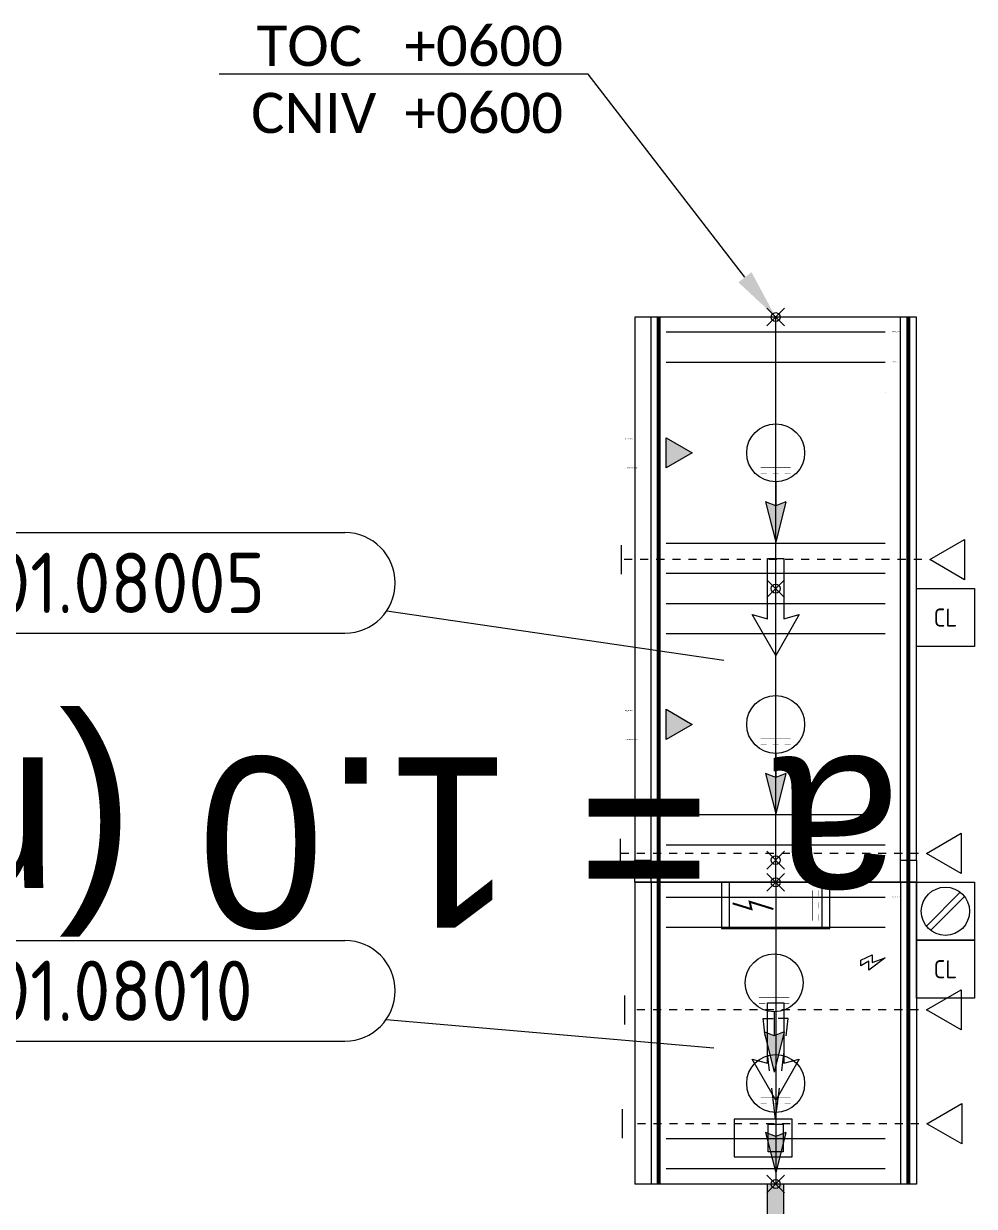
# Model space of a CAD drawing. Header units: millimetres. Extents: x -237058 to -184775, y -34272 to -10386.
# Drawn here: x -211584 to -209220, y -13326 to -10386 of the extents above; entities that cross this region are included whole.
import ezdxf
from ezdxf import colors
from ezdxf.entities.mleader import LeaderData, LeaderLine
from ezdxf.enums import TextEntityAlignment as Align
from ezdxf.math import Vec2, Vec3

# ---------------------------------------------------------------- set-up
doc = ezdxf.new("R2018")
doc.units = ezdxf.units.MM
doc.header["$PDMODE"] = 35
doc.header["$PDSIZE"] = 22
for name, color, linetype in [('0_SA-Comp_230V', 7, 'Continuous'), ('0_SA-Comp_Connections_And_Zooms', 1, 'Continuous'), ('0_SA-Comp_ICE', 4, 'Continuous'), ('0_SA-Comp_Inther', 7, 'Continuous'), ('0_SA-Comp_Profinet', 7, 'Continuous'), ('0_TOC+0600_conv_ICE', 7, 'Continuous'), ('conv_accumulation', 3, 'Continuous'), ('conv_beltside', 74, 'Continuous'), ('conv_centerline', 140, 'Continuous'), ('conv_direction', 30, 'Continuous'), ('conv_e-side', 12, 'Continuous'), ('conv_nodes', 7, 'Continuous'), ('conv_POSNR', 3, 'Continuous'), ('conv_speeds', 7, 'Continuous'), ('conv_type', 7, 'Continuous')]:
    doc.layers.add(name, color=color, linetype=linetype)
doc.layers.add('conv_textures', color=7, linetype='Continuous', true_color=0x5a6e7e)
doc.styles.add('ICE_25', font='calibri.ttf', dxfattribs={"height": 25})
doc.styles.add('Int_Kader_2.0', font='calibri.ttf', dxfattribs={"height": 2})
doc.styles.get("Standard").update_dxf_attribs({"font": 'isocp.shx'})

# ---------------------------------------------------------------- blocks, each defined once
blk = doc.blocks.new('ICE_sub-block_balloon_S')
at = {"layer": 'conv_POSNR'}
for p, q in [((-437.5, 125), (437.5, 125)), ((-437.5, -125), (437.5, -125))]:
    blk.add_line(p, q, dxfattribs=at)
for centre, start, end in [((-437.5, 0), 90, 270), ((437.5, 0), 270, 90)]:
    blk.add_arc(centre, 125, start, end, dxfattribs=at)
blk = doc.blocks.new('ICE_sub-block_direction')
at = {"layer": 'conv_direction'}
for p, q in [((75, 20), (64.6, 58.6)), ((64.6, 58.6), (166.2, 0)), ((-75, -20), (-75, 20)), ((-75, 20), (75, 20)), ((166.2, 0), (64.6, -58.6)), ((75, -20), (-75, -20)), ((64.6, -58.6), (75, -20))]:
    blk.add_line(p, q, dxfattribs=at)
blk = doc.blocks.new('ICE_sub-block_accumulation')
at = {"layer": 'conv_accumulation'}
h = blk.add_hatch(color=256, dxfattribs=at)
h.dxf.hatch_style = 1
h.paths.add_polyline_path([(0, 65), (-37.5, 0), (37.5, 0)])
for p, q in [((-37.5, 0), (0, 65)), ((0, 65), (37.5, 0)), ((37.5, 0), (-37.5, 0))]:
    blk.add_line(p, q, dxfattribs=at)
blk = doc.blocks.new('power_supply_sign')
blk.add_lwpolyline([(0, 0), (30.5, 40.8), (8.7, 40.8), (20.3, 60.9), (5.8, 60.9), (-7.4, 32.6), (11.9, 32.6)], close=True)
blk = doc.blocks.new('*U241')
for p, q in [((0, 350), (0, 310)), ((1350, 350), (0, 350)), ((1350, 310), (1350, 350)), ((1350, 350), (1405, 350)), ((1405, 350), (1405, 310)), ((0, 310), (0, -310)), ((1350, 310), (0, 310)), ((1405, 310), (1350, 310)), ((1405, 310), (1405, -310)), ((0, -310), (0, -350)), ((1350, -310), (0, -310)), ((1350, -350), (1350, -310)), ((1405, -310), (1350, -310)), ((1405, -310), (1405, -350)), ((0, -350), (1350, -350)), ((1405, -350), (1350, -350))]:
    blk.add_line(p, q)
at = {"layer": 'conv_beltside', "const_width": 10}
for points in [[(0, -291.3), (1350, -291.3)], [(1350, -291.3), (1405, -291.3)]]:
    blk.add_lwpolyline(points, dxfattribs=at)
at = {"layer": 'conv_centerline'}
for p, q in [((1350, 0), (0, 0)), ((1405, 0), (1350, 0))]:
    blk.add_line(p, q, dxfattribs=at)
at = {"layer": 'conv_e-side', "const_width": 10}
for points in [[(0, 330), (1350, 330)], [(1350, 330), (1405, 330)]]:
    blk.add_lwpolyline(points, dxfattribs=at)
at = {"layer": 'conv_nodes'}
for p in [(675, 0), (0, 0), (1350, 0), (1405, 0)]:
    blk.add_point(p, dxfattribs=at)
at = {"layer": 'conv_POSNR'}
blk.add_line((730.3, -966.9), (853.1, -129.2), dxfattribs=at)
at = {"layer": 'conv_textures'}
for p, q in [((37.5, 272.5), (37.5, -272.5)), ((112.5, 272.5), (112.5, -272.5)), ((562.5, 272.5), (562.5, -272.5)), ((637.5, 272.5), (637.5, -272.5)), ((712.5, 272.5), (712.5, -272.5)), ((787.5, 272.5), (787.5, -272.5)), ((1237.5, 272.5), (1237.5, -272.5)), ((1312.5, 272.5), (1312.5, -272.5))]:
    blk.add_line(p, q, dxfattribs=at)
at = {"xscale": -0.0009999999999999434, "yscale": 0.0009999999999999434, "zscale": 0.0009999999999999434, "rotation": 180}
blk.add_blockref('power_supply_sign', (187.5, 272.5), dxfattribs=at)
at = {"rotation": 90.00000000000001}
blk.add_blockref('ICE_sub-block_balloon_S', (660.8, -1508.4), dxfattribs=at)
at = {"layer": 'conv_accumulation'}
for p in [(337.5, -272.5), (1012.5, -272.5)]:
    blk.add_blockref('ICE_sub-block_accumulation', p, dxfattribs=at)
at = {"layer": 'conv_direction'}
blk.add_blockref('ICE_sub-block_direction', (675, 0), dxfattribs=at)
blk.add_blockref('ICE_sub-block_direction', (675, 0), dxfattribs=at)
at = {"layer": 'conv_POSNR', "flags": 8}
blk.add_attdef('position_number', (735.8, -1945.9), '', height=150, rotation=90, dxfattribs=at)
at = {"layer": 'conv_speeds', "lineweight": 30, "flags": 2}
for tag, p in [('v', (37.5, 310)), ('a', (112.5, 310))]:
    blk.add_attdef(tag, text='', height=25, rotation=270, dxfattribs=at).set_placement(p, align=Align.MIDDLE_LEFT)
at = {"layer": 'conv_type', "style": 'ICE_25', "flags": 10}
blk.add_attdef('identifier', (15, -342.5), '', height=25, dxfattribs=at)
blk = doc.blocks.new('*U244')
for p, q in [((0, 350), (750, 350)), ((0, 310), (0, 350)), ((750, 350), (750, 310)), ((0, 310), (750, 310)), ((0, -310), (0, 310)), ((750, 310), (750, -310)), ((0, -310), (750, -310)), ((0, -350), (0, -310)), ((750, -310), (750, -350)), ((0, -350), (750, -350))]:
    blk.add_line(p, q)
at = {"layer": 'conv_beltside', "const_width": 10}
blk.add_lwpolyline([(0, -291.2), (750, -291.2)], dxfattribs=at)
at = {"layer": 'conv_centerline'}
blk.add_line((0, 0), (750, 0), dxfattribs=at)
at = {"layer": 'conv_e-side', "const_width": 10}
blk.add_lwpolyline([(0, 330), (750, 330)], dxfattribs=at)
at = {"layer": 'conv_nodes'}
for p in [(0, 0), (750, 0)]:
    blk.add_point(p, dxfattribs=at)
at = {"layer": 'conv_POSNR'}
blk.add_line((341.4, -968.4), (411.8, -153.4), dxfattribs=at)
at = {"layer": 'conv_textures'}
for p, q in [((37.5, 272.5), (37.5, -272.5)), ((112.5, 272.5), (112.5, -272.5)), ((637.5, 272.5), (637.5, -272.5)), ((712.5, 272.5), (712.5, -272.5))]:
    blk.add_line(p, q, dxfattribs=at)
at = {"xscale": -1, "rotation": 180}
blk.add_blockref('power_supply_sign', (187.5, 272.5), dxfattribs=at)
at = {"rotation": 90.00000000000001}
blk.add_blockref('ICE_sub-block_balloon_S', (269.8, -1508.4), dxfattribs=at)
at = {"layer": 'conv_direction'}
blk.add_blockref('ICE_sub-block_direction', (375, 0), dxfattribs=at)
blk.add_blockref('ICE_sub-block_direction', (375, 0), dxfattribs=at)
at = {"layer": 'conv_POSNR', "flags": 8}
blk.add_attdef('position_number', (344.8, -1945.9), '', height=150, rotation=90, dxfattribs=at)
at = {"layer": 'conv_speeds', "lineweight": 30, "flags": 2}
for tag, p in [('v', (37.5, 310)), ('a', (112.5, 310))]:
    blk.add_attdef(tag, text='', height=25, rotation=270, dxfattribs=at).set_placement(p, align=Align.MIDDLE_LEFT)
at = {"layer": 'conv_type', "style": 'ICE_25', "flags": 10}
blk.add_attdef('identifier', (15, -342.5), '', height=25, dxfattribs=at)
blk = doc.blocks.new('*U26')
h = blk.add_hatch(color=256)
h.dxf.hatch_style = 1
h.paths.add_polyline_path([(20, 0), (-20, 0), (-20, -112.5), (20, -112.5)])
h = blk.add_hatch(color=256)
h.dxf.hatch_style = 1
h.paths.add_polyline_path([(37.5, -1387.5), (20, -1387.5), (20, -112.5), (-20, -112.5), (-20, -1387.5), (-37.5, -1387.5), (0, -1500)])
for p, q in [((20, 0), (-20, 0)), ((20, -112.5), (20, 0)), ((-20, -112.5), (-20, 0)), ((-20, -1387.5), (-20, -112.5)), ((-20, -112.5), (20, -112.5)), ((20, -1387.5), (20, -112.5)), ((-20, -1387.5), (-37.5, -1387.5)), ((-37.5, -1387.5), (0, -1500)), ((0, -1500), (37.5, -1387.5)), ((37.5, -1387.5), (20, -1387.5))]:
    blk.add_line(p, q)
blk = doc.blocks.new('*U45')
at = {"ltscale": 0.5}
blk.add_lwpolyline([(-72, 72), (72, 72), (72, -72), (-72, -72)], close=True, dxfattribs=at)
at = {"insert": (0, 0), "char_height": 45, "width": 90.621, "attachment_point": 5, "rotation": 90}
blk.add_mtext('\\pxqc;CL', dxfattribs=at)
at = {"lineweight": 30}
for tag, p in [('FUNC_REF', (-36, 97)), ('EPLAN_REF', (36, 97))]:
    blk.add_attdef(tag, text='', height=50, rotation=90, dxfattribs=at).set_placement(p, align=Align.MIDDLE_LEFT)
blk = doc.blocks.new('*U104')
at = {"ltscale": 0.5}
h = blk.add_hatch(color=256, dxfattribs=at)
h.dxf.hatch_style = 1
h.paths.add_polyline_path([(132, 0), (122, -25), (222, 0), (122, 25)])
blk.add_line((72, 0), (132, 0))
for p, q in [((122, 25), (132, 0)), ((122, 25), (222, 0)), ((132, 0), (122, -25)), ((122, -25), (222, 0))]:
    blk.add_line(p, q, dxfattribs=at)
at = {"ltscale": 0.5, "const_width": 1}
for points in [[(36, -37.5), (36, 37.5)], [(51, 22.5), (51, 37.5)], [(51, -7.5), (51, 7.5)], [(51, -37.5), (51, -22.5)]]:
    blk.add_lwpolyline(points, dxfattribs=at)
blk.add_circle((0, 0), 72)
at = {"lineweight": 30}
for tag, p in [('FUNC_REF', (-36, -375)), ('EPLAN_REF', (36, -375))]:
    blk.add_attdef(tag, text='', height=50, rotation=90, dxfattribs=at).set_placement(p, align=Align.MIDDLE_RIGHT)
blk = doc.blocks.new('*U105')
at = {"ltscale": 0.5}
h = blk.add_hatch(color=256, dxfattribs=at)
h.dxf.hatch_style = 1
h.paths.add_polyline_path([(132, 0), (122, -25), (222, 0), (122, 25)])
blk.add_line((72, 0), (132, 0))
for p, q in [((122, 25), (132, 0)), ((122, 25), (222, 0)), ((132, 0), (122, -25)), ((122, -25), (222, 0))]:
    blk.add_line(p, q, dxfattribs=at)
at = {"ltscale": 0.5, "const_width": 1}
for points in [[(36, -37.5), (36, 37.5)], [(51, 22.5), (51, 37.5)], [(51, -7.5), (51, 7.5)], [(51, -37.5), (51, -22.5)]]:
    blk.add_lwpolyline(points, dxfattribs=at)
blk.add_circle((0, 0), 72)
at = {"lineweight": 30}
for tag, p in [('FUNC_REF', (-36, -375)), ('EPLAN_REF', (36, -375))]:
    blk.add_attdef(tag, text='', height=50, rotation=90, dxfattribs=at).set_placement(p, align=Align.MIDDLE_RIGHT)
blk = doc.blocks.new('*U107')
at = {"ltscale": 0.5}
for p, q in [((-50, 86.6), (50, 86.6)), ((0, 0), (-50, 86.6)), ((50, 86.6), (0, 0)), ((36, -766.5), (-36, -766.5))]:
    blk.add_line(p, q, dxfattribs=at)
for p, q in [((0, -20), (0, -40)), ((0, -60), (0, -80)), ((0, -100), (0, -120)), ((0, -140), (0, -160)), ((0, -180), (0, -200)), ((0, -220), (0, -240)), ((0, -260), (0, -280)), ((0, -300), (0, -320)), ((0, -340), (0, -360)), ((0, -380), (0, -400)), ((0, -420), (0, -440)), ((0, -460), (0, -480)), ((0, -500), (0, -520)), ((0, -540), (0, -560)), ((0, -580), (0, -600)), ((0, -620), (0, -640)), ((0, -660), (0, -680)), ((0, -700), (0, -720)), ((0, -740), (0, -760))]:
    blk.add_line(p, q)
at = {"lineweight": 30}
for tag, p in [('EPLAN_REF', (36, 111.6)), ('FUNC_REF', (-36, 111.6))]:
    blk.add_attdef(tag, text='', height=50, rotation=90, dxfattribs=at).set_placement(p, align=Align.MIDDLE_LEFT)
blk = doc.blocks.new('*U106')
at = {"ltscale": 0.5}
for p, q in [((-50, 86.6), (50, 86.6)), ((0, 0), (-50, 86.6)), ((50, 86.6), (0, 0)), ((36, -760.8), (-36, -760.8))]:
    blk.add_line(p, q, dxfattribs=at)
for p, q in [((0, -20), (0, -40)), ((0, -60), (0, -80)), ((0, -100), (0, -120)), ((0, -140), (0, -160)), ((0, -180), (0, -200)), ((0, -220), (0, -240)), ((0, -260), (0, -280)), ((0, -300), (0, -320)), ((0, -340), (0, -360)), ((0, -380), (0, -400)), ((0, -420), (0, -440)), ((0, -460), (0, -480)), ((0, -500), (0, -520)), ((0, -540), (0, -560)), ((0, -580), (0, -600)), ((0, -620), (0, -640)), ((0, -660), (0, -680)), ((0, -700), (0, -720)), ((0, -740), (0, -760))]:
    blk.add_line(p, q)
at = {"lineweight": 30}
for tag, p in [('EPLAN_REF', (36, 111.6)), ('FUNC_REF', (-36, 111.6))]:
    blk.add_attdef(tag, text='', height=50, rotation=90, dxfattribs=at).set_placement(p, align=Align.MIDDLE_LEFT)
blk = doc.blocks.new('*U232')
at = {"ltscale": 0.5}
h = blk.add_hatch(color=256, dxfattribs=at)
h.dxf.hatch_style = 1
h.paths.add_polyline_path([(132, 0), (122, -25), (222, 0), (122, 25)])
blk.add_line((72, 0), (132, 0))
for p, q in [((122, 25), (132, 0)), ((122, 25), (222, 0)), ((132, 0), (122, -25)), ((122, -25), (222, 0))]:
    blk.add_line(p, q, dxfattribs=at)
at = {"ltscale": 0.5, "const_width": 1}
for points in [[(36, -37.5), (36, 37.5)], [(51, 22.5), (51, 37.5)], [(51, -7.5), (51, 7.5)], [(51, -37.5), (51, -22.5)]]:
    blk.add_lwpolyline(points, dxfattribs=at)
blk.add_circle((0, 0), 72)
at = {"lineweight": 30}
for tag, p in [('FUNC_REF', (-36, -371.4)), ('EPLAN_REF', (36, -371.4))]:
    blk.add_attdef(tag, text='', height=50, rotation=90, dxfattribs=at).set_placement(p, align=Align.MIDDLE_RIGHT)
blk = doc.blocks.new('*U109')
at = {"ltscale": 0.5}
h = blk.add_hatch(color=256, dxfattribs=at)
h.dxf.hatch_style = 1
h.paths.add_polyline_path([(132, 0), (122, -25), (222, 0), (122, 25)])
blk.add_line((72, 0), (132, 0))
for p, q in [((122, 25), (132, 0)), ((122, 25), (222, 0)), ((132, 0), (122, -25)), ((122, -25), (222, 0))]:
    blk.add_line(p, q, dxfattribs=at)
at = {"ltscale": 0.5, "const_width": 1}
for points in [[(36, -37.5), (36, 37.5)], [(51, 22.5), (51, 37.5)], [(51, -7.5), (51, 7.5)], [(51, -37.5), (51, -22.5)]]:
    blk.add_lwpolyline(points, dxfattribs=at)
blk.add_circle((0, 0), 72)
at = {"lineweight": 30}
for tag, p in [('FUNC_REF', (-36, -377.9)), ('EPLAN_REF', (36, -377.9))]:
    blk.add_attdef(tag, text='', height=50, rotation=90, dxfattribs=at).set_placement(p, align=Align.MIDDLE_RIGHT)
blk = doc.blocks.new('*U230')
at = {"color": 30, "true_color": 0xf8991e}
for points in [[(57.5, 135), (-57.5, 135), (-57.5, -135), (57.5, -135)], [(57.5, 135), (-57.5, 135), (-57.5, 115), (57.5, 115)], [(57.5, -115), (-57.5, -115), (-57.5, -135), (57.5, -135)]]:
    blk.add_lwpolyline(points, close=True, dxfattribs=at)
at = {"ltscale": 0.5, "const_width": 1}
for points in [[(-22.5, 107), (-37.5, 107)], [(37.5, 92), (-37.5, 92)], [(7.5, 107), (-7.5, 107)], [(37.5, 107), (22.5, 107)]]:
    blk.add_lwpolyline(points, dxfattribs=at)
at = {"color": 3, "const_width": 5}
blk.add_lwpolyline([(-5.2, -107), (9.2, -60.4), (-9.2, -64.6), (9, -5.8)], dxfattribs=at)
at = {"lineweight": 30, "flags": 6}
for tag, p in [('FUNC_REF', (-36, -375)), ('EPLAN_REF', (36, -375))]:
    blk.add_attdef(tag, text='', height=50, rotation=90, dxfattribs=at).set_placement(p, align=Align.MIDDLE_RIGHT)
blk = doc.blocks.new('*U103')
for p, q in [((36.8, -47.4), (-47.4, 36.8)), ((47.4, -36.8), (-36.8, 47.4))]:
    blk.add_line(p, q)
at = {"ltscale": 0.5}
blk.add_lwpolyline([(-72, 72), (72, 72), (72, -72), (-72, -72)], close=True, dxfattribs=at)
blk.add_circle((0, 0), 60)
at = {"lineweight": 30}
for tag, p in [('FUNC_REF', (-36, 97)), ('EPLAN_REF', (36, 97))]:
    blk.add_attdef(tag, text='', height=50, rotation=90, dxfattribs=at).set_placement(p, align=Align.MIDDLE_LEFT)
blk = doc.blocks.new('*U108')
at = {"ltscale": 0.5}
for p, q in [((-50, 86.6), (50, 86.6)), ((0, 0), (-50, 86.6)), ((50, 86.6), (0, 0)), ((36, -756.6), (-36, -756.6))]:
    blk.add_line(p, q, dxfattribs=at)
for p, q in [((0, -20), (0, -40)), ((0, -60), (0, -80)), ((0, -100), (0, -120)), ((0, -140), (0, -160)), ((0, -180), (0, -200)), ((0, -220), (0, -240)), ((0, -260), (0, -280)), ((0, -300), (0, -320)), ((0, -340), (0, -360)), ((0, -380), (0, -400)), ((0, -420), (0, -440)), ((0, -460), (0, -480)), ((0, -500), (0, -520)), ((0, -540), (0, -560)), ((0, -580), (0, -600)), ((0, -620), (0, -640)), ((0, -660), (0, -680)), ((0, -700), (0, -720))]:
    blk.add_line(p, q)
at = {"lineweight": 30}
for tag, p in [('EPLAN_REF', (86, 111.6)), ('FUNC_REF', (14, 111.6))]:
    blk.add_attdef(tag, text='', height=50, rotation=90, dxfattribs=at).set_placement(p, align=Align.MIDDLE_LEFT)
blk = doc.blocks.new('*U310')
for p, q in [((0, 296.9), (25, 296.9)), ((5.4, 253.5), (0, 296.9)), ((62.5, 296.9), (37.5, 296.9)), ((57.1, 253.5), (62.5, 296.9)), ((16.3, 166.6), (10.9, 210.1)), ((46.2, 166.6), (51.6, 210.1)), ((31.2, 46.9), (21.7, 123.2)), ((31.2, 46.9), (40.8, 123.2))]:
    blk.add_line(p, q)
for points in [[(-72, -46.9), (72, -46.9), (72, 46.9), (-72, 46.9)], [(50, 34.4), (50, -34.4), (12.5, -34.4), (12.5, 34.4)]]:
    blk.add_lwpolyline(points, close=True)
at = {"lineweight": 30, "flags": 78}
for tag, p in [('FUNC_REF', (519, 165.3)), ('EPLAN_REF', (519, 93.3))]:
    blk.add_attdef(tag, text='', height=50, dxfattribs=at).set_placement(p, align=Align.MIDDLE_LEFT)
blk = doc.blocks.new('*U309')
at = {"ltscale": 0.5}
for p, q in [((-50, 86.6), (50, 86.6)), ((0, 0), (-50, 86.6)), ((50, 86.6), (0, 0)), ((36, -750), (-36, -750))]:
    blk.add_line(p, q, dxfattribs=at)
for p, q in [((0, -20), (0, -40)), ((0, -60), (0, -80)), ((0, -100), (0, -120)), ((0, -140), (0, -160)), ((0, -180), (0, -200)), ((0, -220), (0, -240)), ((0, -260), (0, -280)), ((0, -300), (0, -320)), ((0, -340), (0, -360)), ((0, -380), (0, -400)), ((0, -420), (0, -440)), ((0, -460), (0, -480)), ((0, -500), (0, -520)), ((0, -540), (0, -560)), ((0, -580), (0, -600)), ((0, -620), (0, -640)), ((0, -660), (0, -680)), ((0, -700), (0, -720))]:
    blk.add_line(p, q)
at = {"lineweight": 30, "flags": 54}
for tag, p in [('EPLAN_REF', (86, 111.6)), ('FUNC_REF', (14, 111.6))]:
    blk.add_attdef(tag, text='', height=50, rotation=90, dxfattribs=at).set_placement(p, align=Align.MIDDLE_LEFT)

msp = doc.modelspace()

# ---------------------------------------------------------------- block references
at = {"layer": '0_SA-Comp_230V', "rotation": 270}
for name, p in [('*U230', (-209714.1, -12578.2)), ('*U103', (-209292.1, -12592.7))]:
    msp.add_blockref(name, p, dxfattribs=at)
at = {"layer": '0_SA-Comp_Connections_And_Zooms'}
msp.add_blockref('*U26', (-209714.1, -13271.2), dxfattribs=at)
at = {"layer": '0_SA-Comp_ICE'}
ref = msp.add_blockref('*U104', (-209714.1, -11453.2), dxfattribs=dict(at, rotation=270))
lines = msp.add_mtext('M1_0108005', dxfattribs={"layer": '0', "insert": (-210089.1, -11417.2), "char_height": 2.5, "attachment_point": 1})
ref.add_attrib('FUNC_REF', '', (-210089.1, -11417.2), dxfattribs={"flags": 74}).embed_mtext(lines)
lines = msp.add_mtext('=Z01+08005-502M2', dxfattribs={"layer": '0', "insert": (-210089.1, -11489.2), "char_height": 2.5, "attachment_point": 1})
ref.add_attrib('EPLAN_REF', '', (-210089.1, -11489.2), dxfattribs={"flags": 74}).embed_mtext(lines)
at = {"layer": '0_SA-Comp_ICE', "rotation": 270}
for name, p in [('*U107', (-209330.9, -11718.7)), ('*U106', (-209339.1, -12448.7)), ('*U232', (-209717.7, -12770.6)), ('*U109', (-209714.1, -13020.7)), ('*U108', (-209338, -13120.7))]:
    msp.add_blockref(name, p, dxfattribs=at)
at = {"layer": '0_SA-Comp_ICE'}
ref = msp.add_blockref('*U105', (-209714.1, -12128.2), dxfattribs=dict(at, rotation=270))
lines = msp.add_mtext('M2_0108005', dxfattribs={"layer": '0', "insert": (-210089.1, -12092.2), "char_height": 2.5, "attachment_point": 1})
ref.add_attrib('FUNC_REF', '', (-210089.1, -12092.2), dxfattribs={"flags": 74}).embed_mtext(lines)
lines = msp.add_mtext('=Z01+08005-502M7', dxfattribs={"layer": '0', "insert": (-210089.1, -12164.2), "char_height": 2.5, "attachment_point": 1})
ref.add_attrib('EPLAN_REF', '', (-210089.1, -12164.2), dxfattribs={"flags": 74}).embed_mtext(lines)
at = {"layer": '0_SA-Comp_Inther', "rotation": 270}
msp.add_blockref('*U309', (-209339.1, -12837.8), dxfattribs=at)
at = {"layer": '0_SA-Comp_Profinet', "rotation": 270}
for p in [(-209292.1, -11862.6), (-209292.1, -12736.7)]:
    msp.add_blockref('*U45', p, dxfattribs=at)
at = {"layer": '0_SA-Comp_Profinet'}
msp.add_blockref('*U310', (-209745.4, -13156), dxfattribs=at)
at = {"layer": '0_TOC+0600_conv_ICE'}
ref = msp.add_blockref('*U241', (-209714.1, -11115.7), dxfattribs=dict(at, rotation=270))
ref.add_attrib('position_number', '01.08005', (-211660, -11851.5), dxfattribs={"layer": 'conv_POSNR', "height": 150})
lines = msp.add_mtext('v = 0.70 (m/s)', dxfattribs={"layer": 'conv_speeds', "insert": (-209404.1, -11153.2), "char_height": 2.5, "attachment_point": 1, "rotation": 180})
ref.add_attrib('v', '', (-209404.1, -11153.2)).embed_mtext(lines)
lines = msp.add_mtext('a = 1.0 (m/s²)', dxfattribs={"layer": 'conv_speeds', "insert": (-209404.1, -11228.2), "char_height": 2.5, "attachment_point": 1, "rotation": 180})
ref.add_attrib('a', '', (-209404.1, -11228.2)).embed_mtext(lines)
ref = msp.add_blockref('*U244', (-209714.1, -12520.7), dxfattribs=dict(at, rotation=270))
ref.add_attrib('position_number', '01.08010', (-211660, -12865.4), dxfattribs={"layer": 'conv_POSNR', "height": 150})
lines = msp.add_mtext('v= 0.70 (m/s)', dxfattribs={"layer": 'conv_speeds', "insert": (-209404.1, -12558.2), "char_height": 2.5, "attachment_point": 1, "rotation": 180})
ref.add_attrib('v', '', (-209404.1, -12558.2)).embed_mtext(lines)
lines = msp.add_mtext('a = 1.0 (m/s²) ', dxfattribs={"layer": 'conv_speeds', "insert": (-209404.1, -12633.2), "char_height": 423.372, "attachment_point": 1, "rotation": 180})
ref.add_attrib('a', '', (-209404.1, -12633.2)).embed_mtext(lines)

# ---------------------------------------------------------------- leaders
ml = msp.add_multileader_mtext('Standard', dxfattribs=at)
ml.set_content('TOC  ^I+0600^JCNIV  +0600', color=256, style='Int_Kader_2.0')
ml.set_leader_properties(color=256)
ml.build(insert=Vec2(0, 0))
ml.multileader.update_dxf_attribs({"text_right_attachment_type": 6, "dogleg_length": 1, "arrow_head_size": 125, "scale": 50})
ctx = ml.context
ctx.base_point, ctx.scale, ctx.char_height, ctx.arrow_head_size, ctx.landing_gap_size, ctx.plane_origin = Vec3(-211042.4, -10442.3), 50, 100, 125, 12.5, Vec3(-209710.4, -11113.8)
ctx.right_attachment, ctx.text_align_type = 6, 2
notes = []
notes.append((ctx, [(1, (1, 1, 0), (-210180.4, -10511.6), (-1, 0), 50, [(0, [(-209714.1, -11115.7)], 0, [])])]))
ctx.mtext.insert, ctx.mtext.alignment, ctx.mtext.flow_direction = Vec3(-210242.9, -10391.6), 3, 5
for ctx, leaders in notes:
    for number, flags, end, landing, length, lines in leaders:
        leader = LeaderData()
        leader.index, (leader.has_last_leader_line, leader.has_dogleg_vector, leader.attachment_direction) = number, flags
        leader.last_leader_point, leader.dogleg_vector, leader.dogleg_length = Vec3(end), Vec3(landing), length
        for number, points, colour, breaks in lines:
            line = LeaderLine()
            line.index, line.vertices, line.color, line.breaks = number, Vec3.list(points), colors.encode_raw_color(colour), breaks
            leader.lines.append(line)
        ctx.leaders.append(leader)

doc.saveas('drawing.dxf')
